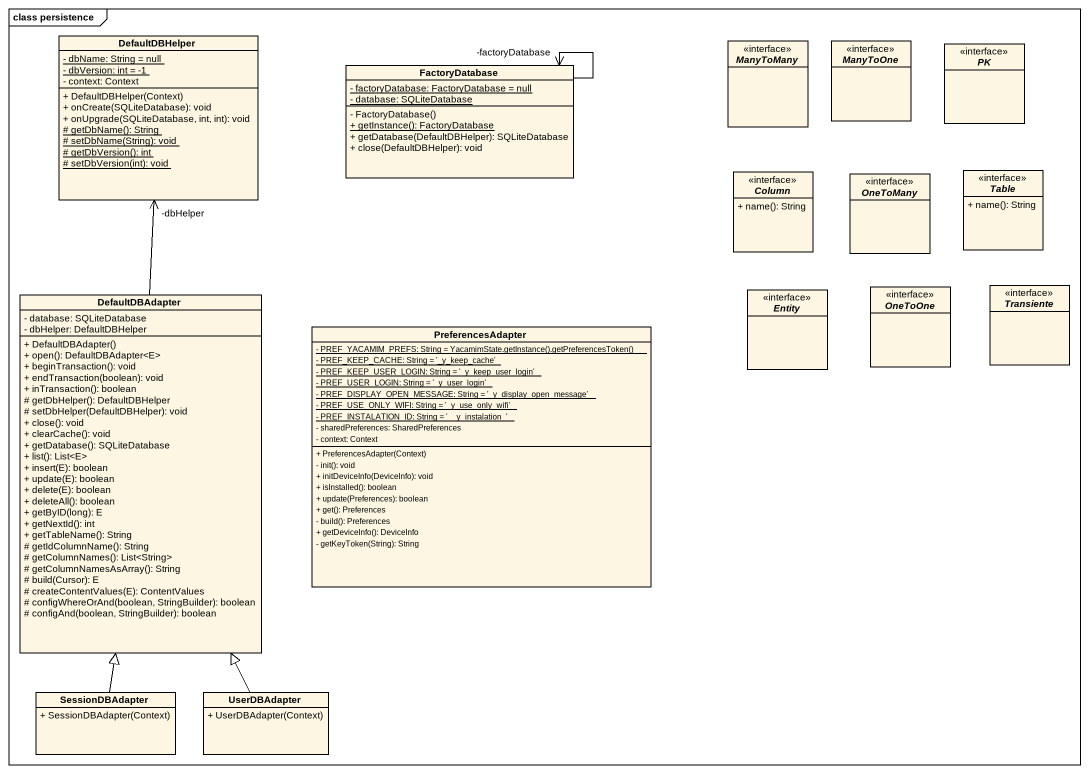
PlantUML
@startuml
mainframe class persistence
hide circle
hide empty members
skinparam classAttributeIconSize 0
class DefaultDBHelper {
  {static} - dbName: String = null
  {static} - dbVersion: int = -1
  - context: Context
  + DefaultDBHelper(Context)
  + onCreate(SQLiteDatabase): void
  + onUpgrade(SQLiteDatabase, int, int): void
  {static} # getDbName(): String
  {static} # setDbName(String): void
  {static} # getDbVersion(): int
  {static} # setDbVersion(int): void
}
interface ManyToMany <<interface>>
interface ManyToOne <<interface>>
interface PK <<interface>>
class FactoryDatabase {
  {static} - factoryDatabase: FactoryDatabase = null
  {static} - database: SQLiteDatabase
  - FactoryDatabase()
  {static} + getInstance(): FactoryDatabase
  + getDatabase(DefaultDBHelper): SQLiteDatabase
  + close(DefaultDBHelper): void
}
interface Column <<interface>> {
  + name(): String
}
interface OneToMany <<interface>>
interface Table <<interface>> {
  + name(): String
}
class DefaultDBAdapter {
  - database: SQLiteDatabase
  - dbHelper: DefaultDBHelper
  + DefaultDBAdapter()
  + open(): DefaultDBAdapter<E>
  + beginTransaction(): void
  + endTransaction(boolean): void
  + inTransaction(): boolean
  # getDbHelper(): DefaultDBHelper
  # setDbHelper(DefaultDBHelper): void
  + close(): void
  + clearCache(): void
  + getDatabase(): SQLiteDatabase
  + list(): List<E>
  + insert(E): boolean
  + update(E): boolean
  + delete(E): boolean
  + deleteAll(): boolean
  + getByID(long): E
  + getNextId(): int
  + getTableName(): String
  # getIdColumnName(): String
  # getColumnNames(): List<String>
  # getColumnNamesAsArray(): String
  # build(Cursor): E
  # createContentValues(E): ContentValues
  # configWhereOrAnd(boolean, StringBuilder): boolean
  # configAnd(boolean, StringBuilder): boolean
}
interface "Entity" as Entity_ <<interface>>
interface OneToOne <<interface>>
interface Transiente <<interface>>
class PreferencesAdapter {
  {static} {field} - PREF_YACAMIM_PREFS: String = YacamimState.getInstance().getPreferencesToken()
  {static} - PREF_KEEP_CACHE: String = '_y_keep_cache'
  {static} - PREF_KEEP_USER_LOGIN: String = '_y_keep_user_login'
  {static} - PREF_USER_LOGIN: String = '_y_user_login'
  {static} - PREF_DISPLAY_OPEN_MESSAGE: String = '_y_display_open_message'
  {static} - PREF_USE_ONLY_WIFI: String = '_y_use_only_wifi'
  {static} - PREF_INSTALATION_ID: String = '__y_instalation_'
  - sharedPreferences: SharedPreferences
  - context: Context
  + PreferencesAdapter(Context)
  - init(): void
  + initDeviceInfo(DeviceInfo): void
  + isInstalled(): boolean
  + update(Preferences): boolean
  + get(): Preferences
  - build(): Preferences
  + getDeviceInfo(): DeviceInfo
  - getKeyToken(String): String
}
class SessionDBAdapter {
  + SessionDBAdapter(Context)
}
class UserDBAdapter {
  + UserDBAdapter(Context)
}
FactoryDatabase --> "-factoryDatabase" FactoryDatabase
DefaultDBAdapter -up-> "-dbHelper" DefaultDBHelper
SessionDBAdapter -up-|> DefaultDBAdapter
UserDBAdapter -up-|> DefaultDBAdapter
@enduml
